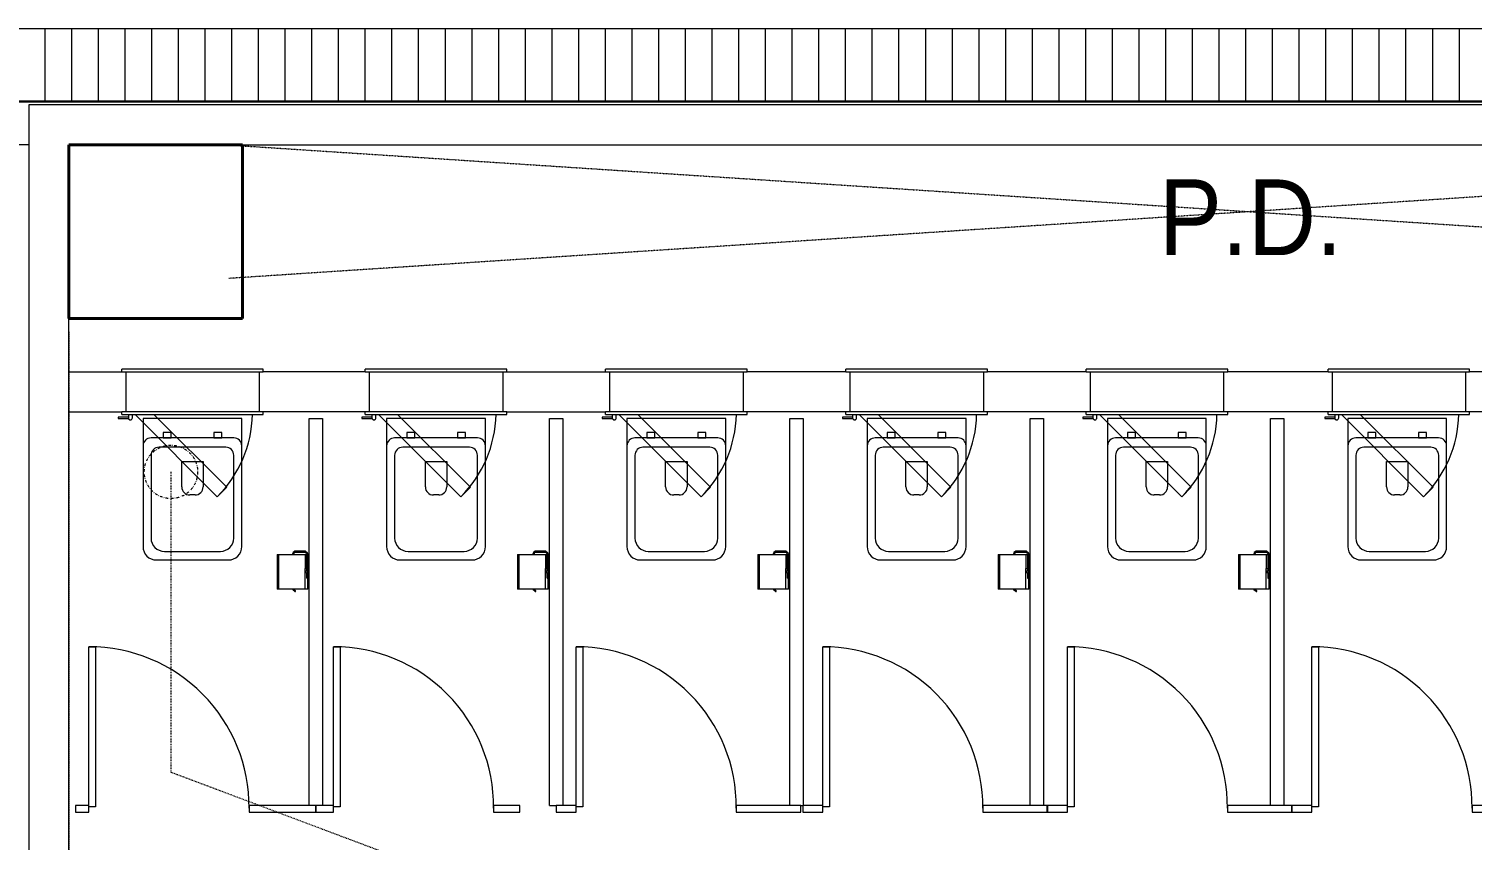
# Model space of a CAD drawing. Header units: millimetres. Extents: x 12827 to 178996, y -27589 to 73652.
# Drawn here: x 63139 to 68548, y 49403 to 52442 of the extents above; entities that cross this region are included whole.
import ezdxf

# ---------------------------------------------------------------- set-up
doc = ezdxf.new("R2010")
doc.units = ezdxf.units.MM
for name, pattern in [('Car Lift Hidden', [1.6, 0.8, -0.8]), ('Dash', [6, 3, -3]), ('Dash dot', [21, 10, -5, 1, -5]), ('Hidden', [7.14375, 4.7625, -2.38125])]:
    doc.linetypes.add(name, pattern=pattern)
for name, color, linetype, lineweight in [('A-DETL', 90, 'Continuous', 9), ('A-DETL-HDLN', 90, 'Dash', 9), ('A-DOOR', 31, 'Continuous', 20), ('A-DOOR-FRAM', 31, 'Continuous', 30), ('A-FLOR', 192, 'Continuous', 9), ('A-WALL', 113, 'Continuous', 20), ('G-ANNO-TEXT', 231, 'Continuous', 5), ('P-SANR-FIXT', 6, 'Continuous', 9), ('Q-CASE', 31, 'Continuous', 20), ('S-COLS', 52, 'Continuous', 20)]:
    doc.layers.add(name, color=color, linetype=linetype, lineweight=lineweight)
doc.styles.add('Swis721 BT_1', font='swiss.ttf', dxfattribs={"width": 0.89, "height": 283.821263})

# ---------------------------------------------------------------- blocks, each defined once
blk = doc.blocks.new('DLN_Toilet - DLN_Toilet-2427093-Copy of 1_F')
at = {"layer": 'P-SANR-FIXT'}
for p, q in [((-185, -170), (-185, -272.8)), ((185, -170), (-185, -170)), ((185, -272.8), (185, -170)), ((155, -242.8), (-155, -242.8)), ((-80, -222.8), (-110, -222.8)), ((-110, -222.8), (-110, -242.8)), ((-110, -242.8), (-80, -242.8)), ((-80, -242.8), (-80, -222.8)), ((80, -222.8), (80, -242.8)), ((110, -222.8), (80, -222.8)), ((80, -242.8), (110, -242.8)), ((110, -242.8), (110, -222.8)), ((-185, -272.8), (-185, -650)), ((-155, -307.8), (-155, -617.8)), ((125.2, -277.8), (-125, -277.8)), ((155.2, -617.8), (155.2, -307.8)), ((185, -650), (185, -272.8)), ((-40, -426.5), (-40, -331.7)), ((-40, -331.7), (40, -331.7)), ((40, -331.7), (40, -426.5)), ((10, -456.5), (-10, -456.5)), ((-135, -700), (135, -700)), ((-105, -667.8), (105.2, -667.8))]:
    blk.add_line(p, q, dxfattribs=at)
for centre, radius, start, end in [((-155, -272.8), 30, 90, 180), ((155, -272.8), 30, 360, 90), ((-125, -307.8), 30, 90, 180), ((125.2, -307.8), 30, 360, 90), ((-10, -426.5), 30, 180, 270), ((10, -426.5), 30, 270, 360), ((-105, -617.8), 50, 180, 270), ((105.2, -617.8), 50, 270, 360), ((-135, -650), 50, 180, 270), ((135, -650), 50, 270, 360)]:
    blk.add_arc(centre, radius, start, end, dxfattribs=at)
blk = doc.blocks.new('FP_6-Copy of 1_F')
at = {"layer": 'P-SANR-FIXT'}
blk.add_line((-12.7, -6.1), (-65, -6.1), dxfattribs=at)
blk = doc.blocks.new('FP_7-Copy of 1_F')
at = {"layer": 'P-SANR-FIXT'}
blk.add_line((-65, -120.1), (65, -120.1), dxfattribs=at)
blk = doc.blocks.new('FP_8-Copy of 1_F')
at = {"layer": 'P-SANR-FIXT'}
for p, q in [((65, -5), (-65, -5)), ((-65, -115), (65, -115))]:
    blk.add_line(p, q, dxfattribs=at)
blk = doc.blocks.new('FP_9-Copy of 1_F')
at = {"layer": 'P-SANR-FIXT'}
for p, q in [((-3, -2), (-3, -5)), ((3, -5), (3, -2))]:
    blk.add_line(p, q, dxfattribs=at)
blk = doc.blocks.new('FP_10-Copy of 1_F')
at = {"layer": 'P-SANR-FIXT'}
for p, q in [((-7, 0), (-7, -2)), ((7, -2), (7, 0))]:
    blk.add_line(p, q, dxfattribs=at)
blk = doc.blocks.new('FP_11-Copy of 1_F')
at = {"layer": 'P-SANR-FIXT'}
for p, q in [((-5, -5), (-5, -6.1)), ((-5, -10.1), (-5, -11)), ((5, -6.1), (5, -5)), ((5, -11), (5, -10.1))]:
    blk.add_line(p, q, dxfattribs=at)
blk = doc.blocks.new('FP_12-Copy of 1_F')
at = {"layer": 'P-SANR-FIXT'}
for p, q in [((-5, -6.1), (-66.1, -6.1)), ((23.2, -6.1), (5, -6.1))]:
    blk.add_line(p, q, dxfattribs=at)
blk = doc.blocks.new('FP_13-Copy of 1_F')
at = {"layer": 'P-SANR-FIXT'}
for p, q in [((-66.1, -10.1), (-5, -10.1)), ((5, -10.1), (23.2, -10.1))]:
    blk.add_line(p, q, dxfattribs=at)
blk = doc.blocks.new('FP_14-Copy of 1_F')
at = {"layer": 'P-SANR-FIXT', "flags": 128}
blk.add_lwpolyline([(-78.1, -14.1), (-73.2, -7.6), (-66.1, -6.1)], dxfattribs=at)
blk = doc.blocks.new('FP_15-Copy of 1_F')
at = {"layer": 'P-SANR-FIXT', "flags": 128}
blk.add_lwpolyline([(-74.1, -14.1), (-70.8, -10.9), (-66.1, -10.1)], dxfattribs=at)
blk = doc.blocks.new('FP_16-Copy of 1_F')
at = {"layer": 'P-SANR-FIXT'}
for p, q in [((-78.1, -14.1), (-78.1, -54)), ((-74.1, -54), (-74.1, -14.1))]:
    blk.add_line(p, q, dxfattribs=at)
blk = doc.blocks.new('FP_17-Copy of 1_F')
at = {"layer": 'P-SANR-FIXT', "flags": 128}
blk.add_lwpolyline([(-74.1, -54), (-70.8, -57.2), (-66.1, -58)], dxfattribs=at)
blk = doc.blocks.new('FP_18-Copy of 1_F')
at = {"layer": 'P-SANR-FIXT', "flags": 128}
blk.add_lwpolyline([(-78.1, -54), (-73.2, -60.5), (-66.1, -62)], dxfattribs=at)
blk = doc.blocks.new('FP_19-Copy of 1_F')
at = {"layer": 'P-SANR-FIXT'}
blk.add_line((69.8, -54), (66.4, -57.2), dxfattribs=at)
blk = doc.blocks.new('FP_20-Copy of 1_F')
at = {"layer": 'P-SANR-FIXT', "flags": 128}
blk.add_lwpolyline([(73.8, -54), (68.8, -60.5), (65, -61.3)], dxfattribs=at)
blk = doc.blocks.new('FP_21-Copy of 1_F')
at = {"layer": 'P-SANR-FIXT'}
for p, q in [((69.8, -52.8), (69.8, -54)), ((73.8, -54), (73.8, -52.8))]:
    blk.add_line(p, q, dxfattribs=at)
blk = doc.blocks.new('DLN_Toilet Paper Roll - DLN_Toilet Paper Roll-2430284-Copy of 1_F')
at = {"layer": 'P-SANR-FIXT'}
for p, q in [((-65, -6.9), (-65, -5)), ((-65, -6.9), (-65, -6.5)), ((-65, -15.5), (-65, -6.9)), ((-65, -6.9), (-12.7, -6.9)), ((-65, -120.1), (-65, -15.5)), ((-65, -15.5), (-12.7, -15.5)), ((-12.7, -6.9), (-12.7, -6.5)), ((-12.7, -15.5), (-12.7, -6.9)), ((65, -15.5), (-12.7, -15.5)), ((-7, -2), (7, -2)), ((7, -2), (-7, -2)), ((-5, -5), (5, -5)), ((-1.3, -5), (-5, -5)), ((-5, -11), (-2.5, -11)), ((5, -11), (-5, -11)), ((-3, -2), (3, -2)), ((3, -2), (-3, -2)), ((-3, -5), (-1.5, -5)), ((-1.5, -5), (-3, -5)), ((5, -5), (1.3, -5)), ((1.5, -5), (3, -5)), ((3, -5), (1.5, -5)), ((2.5, -11), (5, -11)), ((23.2, -9.3), (23.2, -6.9)), ((23.2, -6.9), (23.2, -9.3)), ((65, -5), (65, -15.1)), ((65, -15.5), (65, -120.1)), ((-65, -120.1), (65, -120.1))]:
    blk.add_line(p, q, dxfattribs=at)
for start_param, end_param in [(0, 3.141593), (3.141593, 6.283185)]:
    blk.add_ellipse((71.8, -52.8), major_axis=(2, 0), ratio=0.802744, start_param=start_param, end_param=end_param, dxfattribs=at)
for points, knots in [([(-4.7, -6.8), (-4.8, -6.6), (-4.9, -6.3), (-5, -6.1), (-5, -6.1), (-5, -6.1)], [0.6, 0.6, 0.6, 0.6, 0.8, 0.9, 1, 1, 1, 1]), ([(-5, -6.1), (-5, -6.1), (-5, -6.2), (-4.9, -6.4), (-4.8, -6.7), (-4.8, -6.9)], [0, 0, 0, 0, 0.25, 0.5, 1, 1, 1, 1]), ([(-4.7, -7.8), (-4.7, -7.9), (-4.6, -8.3), (-4.7, -8.8), (-4.8, -9.3), (-4.9, -9.7), (-5, -10), (-5, -10.1), (-5, -10.1)], [0.2222222, 0.2222222, 0.2222222, 0.2222222, 0.3333333, 0.4444444, 0.5833333, 0.7222222, 0.8611111, 1, 1, 1, 1]), ([(-5, -10.1), (-5, -10.1), (-5, -10.1), (-4.9, -10), (-4.8, -9.8), (-4.8, -9.7), (-4.8, -9.6)], [0, 0, 0, 0, 0.2, 0.4, 0.7, 0.8, 0.8, 0.8, 0.8]), ([(5, -6.1), (5, -6.1), (5, -6.1), (4.9, -6.3), (4.8, -6.6), (4.7, -7), (4.6, -7.1)], [0, 0, 0, 0, 0.1, 0.2, 0.4, 0.5, 0.5, 0.5, 0.5]), ([(5, -10.1), (5, -10.1), (5, -10), (4.9, -9.8), (4.8, -9.3), (4.7, -8.7), (4.7, -8.3), (4.6, -8), (4.7, -7.9), (4.7, -7.8)], [0, 0, 0, 0, 0.1111111, 0.2222222, 0.4444444, 0.5833333, 0.6527778, 0.7222222, 0.7777778, 0.7777778, 0.7777778, 0.7777778]), ([(4.7, -9.3), (4.7, -9.5), (4.9, -9.8), (5, -10.1), (5, -10.1), (5, -10.1)], [0, 0, 0, 0, 0.4, 0.7, 1, 1, 1, 1]), ([(4.8, -6.9), (4.8, -6.7), (4.9, -6.4), (5, -6.2), (5, -6.1), (5, -6.1)], [0, 0, 0, 0, 0.5, 0.75, 1, 1, 1, 1])]:
    blk.add_open_spline(points, degree=3, knots=knots, dxfattribs=at)
for points in [[(-4.8, -6.9), (-4.8, -7.1), (-4.7, -7.2), (-4.7, -7.3)], [(4.7, -7.3), (4.7, -7.2), (4.8, -7.1), (4.8, -6.9)]]:
    blk.add_open_spline(points, degree=3, dxfattribs=at)
for name in ['FP_10-Copy of 1_F', 'FP_14-Copy of 1_F', 'FP_16-Copy of 1_F', 'FP_18-Copy of 1_F', 'FP_15-Copy of 1_F', 'FP_17-Copy of 1_F', 'FP_12-Copy of 1_F', 'FP_13-Copy of 1_F', 'FP_8-Copy of 1_F', 'FP_6-Copy of 1_F', 'FP_11-Copy of 1_F', 'FP_9-Copy of 1_F', 'FP_20-Copy of 1_F', 'FP_19-Copy of 1_F', 'FP_21-Copy of 1_F', 'FP_7-Copy of 1_F']:
    blk.add_blockref(name, (0, 0), dxfattribs=at)
blk = doc.blocks.new('DLN_Partition Door - 600x2100_100x25 _WH_GH_-18247674-Copy of 1_F')
at = {"layer": 'A-DOOR', "lineweight": 9}
for p, q in [((20, 509.1), (20, 534.1)), ((20, 534.1), (620, 534.1)), ((620, 509.1), (20, 509.1)), ((620, 534.1), (620, 509.1))]:
    blk.add_line(p, q, dxfattribs=at)
blk.add_arc((20, 534.1), 600, 269.5, 360, dxfattribs=at)
at = {"layer": 'P-SANR-FIXT'}
for p, q in [((25, 584.1), (0, 584.1)), ((0, 584.1), (0, 534.1)), ((25, 534.1), (25, 584.1)), ((0, 534.1), (25, 534.1)), ((25, -65.9), (0, -65.9)), ((0, -65.9), (0, -316.4)), ((25, -316.4), (25, -65.9)), ((0, -316.4), (25, -316.4))]:
    blk.add_line(p, q, dxfattribs=at)
blk = doc.blocks.new('DLN-Surface Channel-S1 - 300x150 _WD_-10461004-Copy of 1_F')
at = {"layer": 'Q-CASE', "lineweight": 9}
h = blk.add_hatch(dxfattribs=at)
h.set_pattern_fill('FP_6', color=256, style=0, pattern_type=2)
h.set_pattern_definition([(270, (0, 609.6), (100, 6e-15), [])])
h.paths.add_polyline_path([(20413.9, -135), (20413.9, 135), (-20413.9, 135), (-20413.9, -135), (18917.1, -135)], flags=0)
at = {"layer": 'Q-CASE'}
for p, q in [((20413.9, 135), (-20413.9, 135)), ((-20413.9, -135), (20413.9, -135)), ((20413.9, -140), (-20413.9, -140))]:
    blk.add_line(p, q, dxfattribs=at)
blk = doc.blocks.new('DLN-Access Panel__AP01_ - _AP04_ 450 x 650 _WH_-V73-Copy of 1_F')
at = {"layer": 'A-DOOR', "lineweight": 15}
for p, q in [((-265, 75), (-265, 85)), ((265, 85), (-265, 85)), ((-265, 75), (265, 75)), ((265, 75), (265, 85)), ((-240, -95), (-277.5, -95)), ((-277.5, -95), (-277.5, -100)), ((-277.5, -100), (-239.6, -100)), ((-265, -85), (-265, -75)), ((265, -75), (-265, -75)), ((-265, -85), (265, -85)), ((-240, -85), (-240, -97.5)), ((-225, -97.5), (-225, -85)), ((-215, -85), (93.2, -393.2)), ((128.6, -357.8), (-144.3, -85)), ((265, -85), (265, -75)), ((93.2, -393.2), (128.6, -357.8))]:
    blk.add_line(p, q, dxfattribs=at)
for centre, radius, start, end in [((-232.5, -97.5), 7.5, 180, 0), ((-232.5, -97.5), 7.5, 199.4712, 301.6259), ((-232.5, -97.5), 7.5, 240, 300), ((-232.5, -97.5), 7.5, 243.2518, 301.6259), ((-225, -75), 450, 315, 358.7079)]:
    blk.add_arc(centre, radius, start, end, dxfattribs=at)
at = {"layer": 'A-DOOR-FRAM', "lineweight": 15}
for p, q in [((-250, 75), (-250, -75)), ((250, 75), (250, -75))]:
    blk.add_line(p, q, dxfattribs=at)
blk = doc.blocks.new('DLN_Partition Door - 600x2100_100x25 _WH_GH_-18248048-Copy of 1_F')
at = {"layer": 'A-DOOR', "lineweight": 9}
for p, q in [((20, 509.1), (20, 534.1)), ((20, 534.1), (620, 534.1)), ((620, 509.1), (20, 509.1)), ((620, 534.1), (620, 509.1))]:
    blk.add_line(p, q, dxfattribs=at)
blk.add_arc((20, 534.1), 600, 269.5, 360, dxfattribs=at)
at = {"layer": 'P-SANR-FIXT'}
for p, q in [((25, 600.2), (0, 600.2)), ((0, 600.2), (0, 534.1)), ((25, 534.1), (25, 600.2)), ((0, 534.1), (25, 534.1)), ((25, -65.9), (0, -65.9)), ((0, -65.9), (0, -164.6)), ((25, -164.6), (25, -65.9)), ((0, -164.6), (25, -164.6))]:
    blk.add_line(p, q, dxfattribs=at)
blk = doc.blocks.new('DLN_Partition Door - 600x2100_100x25 _WH_GH_-15333689-Copy of 1_F')
at = {"layer": 'A-DOOR', "lineweight": 9}
for p, q in [((20, 509.1), (20, 534.1)), ((20, 534.1), (620, 534.1)), ((620, 509.1), (20, 509.1)), ((620, 534.1), (620, 509.1))]:
    blk.add_line(p, q, dxfattribs=at)
blk.add_arc((20, 534.1), 600, 269.5, 360, dxfattribs=at)
at = {"layer": 'P-SANR-FIXT'}
for p, q in [((25, 609.1), (0, 609.1)), ((0, 609.1), (0, 534.1)), ((25, 534.1), (25, 609.1)), ((0, 534.1), (25, 534.1)), ((25, -65.9), (0, -65.9)), ((0, -65.9), (0, -307.5)), ((25, -307.5), (25, -65.9)), ((0, -307.5), (25, -307.5))]:
    blk.add_line(p, q, dxfattribs=at)
blk = doc.blocks.new('DLN-Access Panel__AP01_ - _AP04_ 450 x 650 _WH_-V273-Copy of 1_F')
at = {"layer": 'A-DOOR', "lineweight": 15}
for p, q in [((-265, 75), (-265, 85)), ((265, 85), (-265, 85)), ((-265, 75), (265, 75)), ((265, 75), (265, 85)), ((-240, -95), (-277.5, -95)), ((-277.5, -95), (-277.5, -100)), ((-277.5, -100), (-239.6, -100)), ((-265, -85), (-265, -75)), ((265, -75), (-265, -75)), ((-265, -85), (265, -85)), ((-240, -85), (-240, -97.5)), ((-225, -97.5), (-225, -85)), ((-214.3, -85.7), (93.2, -393.2)), ((128.6, -357.8), (-144.3, -85)), ((265, -85), (265, -75)), ((93.2, -393.2), (128.6, -357.8))]:
    blk.add_line(p, q, dxfattribs=at)
for centre, radius, start, end in [((-232.5, -97.5), 7.5, 180, 0), ((-232.5, -97.5), 7.5, 199.4712, 301.6259), ((-232.5, -97.5), 7.5, 240, 300), ((-232.5, -97.5), 7.5, 243.2518, 301.6259), ((-225, -75), 450, 315, 358.7079)]:
    blk.add_arc(centre, radius, start, end, dxfattribs=at)
at = {"layer": 'A-DOOR-FRAM', "lineweight": 15}
for p, q in [((-250, 75), (-250, -75)), ((250, 75), (250, -75))]:
    blk.add_line(p, q, dxfattribs=at)

msp = doc.modelspace()

# ---------------------------------------------------------------- linework, layer by layer
at = {"layer": 'A-DETL', "linetype": 'Car Lift Hidden'}
for p, q in [((63889.29296, 52007.48545), (71539.29296, 51507.48546)), ((71539.29296, 52007.48545), (63889.29296, 51507.48546))]:
    msp.add_line(p, q, dxfattribs=at)
at = {"layer": 'A-DETL', "linetype": 'Dash dot'}
msp.add_circle((63671.79296, 50782.36231), 100, dxfattribs=at)
at = {"layer": 'A-DETL-HDLN', "linetype": 'Hidden'}
msp.add_line((63289.29296, 51307.48545), (63289.29296, 46357.48545), dxfattribs=at)
at = {"layer": 'A-DETL-HDLN'}
for p, q in [((63671.79296, 50782.36231), (63671.79296, 49657.48546)), ((63671.79296, 49657.48546), (69939.29296, 47302.15098))]:
    msp.add_line(p, q, dxfattribs=at)
at = {"layer": 'A-FLOR'}
msp.add_line((63139.29296, 52007.48546), (52789.29296, 52007.48546), dxfattribs=at)
at = {"layer": 'A-WALL'}
for p, q in [((63139.29296, 52157.48546), (63139.29296, 45707.48547)), ((75289.29296, 52157.48546), (63139.29296, 52157.48546)), ((63289.29296, 40407.48546), (63289.29296, 52007.48546)), ((63289.29296, 52007.48546), (75289.29296, 52007.48546)), ((63289.29296, 51157.48546), (63487.07074, 51157.48546)), ((64400.1263, 51157.48546), (64017.07074, 51157.48546)), ((64930.81577, 51157.48546), (65300.68185, 51157.48546)), ((66201.23741, 51157.48546), (65830.68185, 51157.48546)), ((67101.79296, 51157.48546), (66731.23741, 51157.48546)), ((68007.95963, 51157.48546), (67631.79296, 51157.48546)), ((68902.90407, 51157.48546), (68537.95963, 51157.48546)), ((63289.29296, 51007.48546), (63487.07074, 51007.48546)), ((64400.1263, 51007.48546), (64017.07074, 51007.48546)), ((64930.81577, 51007.48546), (65300.68185, 51007.48546)), ((66201.23741, 51007.48546), (65830.68185, 51007.48546)), ((67101.79296, 51007.48546), (66731.23741, 51007.48546)), ((68007.95963, 51007.48546), (67631.79296, 51007.48546)), ((68902.90407, 51007.48546), (68537.95963, 51007.48546))]:
    msp.add_line(p, q, dxfattribs=at)
at = {"layer": 'A-WALL', "lineweight": 9}
for p, q in [((64189.84852, 49532.48546), (64189.84852, 50982.48546)), ((64189.84852, 50982.48546), (64239.84852, 50982.48546)), ((64239.84852, 50982.48546), (64239.84852, 49532.48546)), ((65090.40407, 49532.48546), (65090.40407, 50982.48546)), ((65090.40407, 50982.48546), (65140.40407, 50982.48546)), ((65140.40407, 50982.48546), (65140.40407, 49532.48546)), ((65990.95963, 49532.48546), (65990.95963, 50982.48546)), ((65990.95963, 50982.48546), (66040.95963, 50982.48546)), ((66040.95963, 50982.48546), (66040.95963, 49532.48546)), ((66891.51518, 49532.48546), (66891.51518, 50982.48546)), ((66891.51518, 50982.48546), (66941.51518, 50982.48546)), ((66941.51518, 50982.48546), (66941.51518, 49532.48546)), ((67792.07074, 49532.48546), (67792.07074, 50982.48546)), ((67792.07074, 50982.48546), (67842.07074, 50982.48546)), ((67842.07074, 50982.48546), (67842.07074, 49532.48546)), ((65090.40407, 49532.48546), (65115.40407, 49532.48546)), ((66032.07074, 49532.48546), (66039.29296, 49532.48546))]:
    msp.add_line(p, q, dxfattribs=at)
at = {"layer": 'S-COLS', "color": 10, "lineweight": 40}
for p, q in [((63939.29296, 52007.48546), (63289.29296, 52007.48546)), ((63289.29296, 52007.48546), (63289.29296, 51357.48546)), ((63939.29296, 51357.48546), (63939.29296, 52007.48546)), ((63939.29296, 51357.48546), (63289.29296, 51357.48546))]:
    msp.add_line(p, q, dxfattribs=at)

# ---------------------------------------------------------------- block references
at = {"layer": 'A-DOOR', "lineweight": 15}
for name, p in [('DLN-Access Panel__AP01_ - _AP04_ 450 x 650 _WH_-V73-Copy of 1_F', (63752.07074, 51082.48546)), ('DLN-Access Panel__AP01_ - _AP04_ 450 x 650 _WH_-V73-Copy of 1_F', (64665.1263, 51082.48546)), ('DLN-Access Panel__AP01_ - _AP04_ 450 x 650 _WH_-V273-Copy of 1_F', (65565.68185, 51082.48546)), ('DLN-Access Panel__AP01_ - _AP04_ 450 x 650 _WH_-V73-Copy of 1_F', (66466.23741, 51082.48546)), ('DLN-Access Panel__AP01_ - _AP04_ 450 x 650 _WH_-V73-Copy of 1_F', (67366.79296, 51082.48546)), ('DLN-Access Panel__AP01_ - _AP04_ 450 x 650 _WH_-V73-Copy of 1_F', (68272.95963, 51082.48546))]:
    msp.add_blockref(name, p, dxfattribs=at)
at = {"layer": 'P-SANR-FIXT'}
for p in [(63752.07074, 51152.48546), (64665.1263, 51152.48546), (65565.68185, 51152.48546), (66466.23741, 51152.48546), (67366.79296, 51152.48546), (68267.34852, 51152.48546)]:
    msp.add_blockref('DLN_Toilet - DLN_Toilet-2427093-Copy of 1_F', p, dxfattribs=at)
for name, p, rotation in [('DLN_Toilet Paper Roll - DLN_Toilet Paper Roll-2430284-Copy of 1_F', (64189.84852, 50407.48546), 270.0000000000001), ('DLN_Toilet Paper Roll - DLN_Toilet Paper Roll-2430284-Copy of 1_F', (65090.40407, 50407.48546), 270.0000000000001), ('DLN_Toilet Paper Roll - DLN_Toilet Paper Roll-2430284-Copy of 1_F', (65990.95963, 50407.48546), 270.0000000000001), ('DLN_Toilet Paper Roll - DLN_Toilet Paper Roll-2430284-Copy of 1_F', (66891.51518, 50407.48546), 270.0000000000001), ('DLN_Toilet Paper Roll - DLN_Toilet Paper Roll-2430284-Copy of 1_F', (67792.07074, 50407.48546), 270.0000000000001), ('DLN_Partition Door - 600x2100_100x25 _WH_GH_-18247674-Copy of 1_F', (63898.42264, 49507.48546), 89.9999999999998), ('DLN_Partition Door - 600x2100_100x25 _WH_GH_-18248048-Copy of 1_F', (64815.0893, 49507.48546), 89.9999999999998), ('DLN_Partition Door - 600x2100_100x25 _WH_GH_-15333689-Copy of 1_F', (65724.53375, 49507.48546), 89.9999999999998), ('DLN_Partition Door - 600x2100_100x25 _WH_GH_-15333689-Copy of 1_F', (66648.42264, 49507.48546), 89.9999999999998), ('DLN_Partition Door - 600x2100_100x25 _WH_GH_-15333689-Copy of 1_F', (67565.0893, 49507.48546), 89.9999999999998), ('DLN_Partition Door - 600x2100_100x25 _WH_GH_-15333689-Copy of 1_F', (68481.75597, 49507.48546), 89.9999999999998)]:
    msp.add_blockref(name, p, dxfattribs=dict(at, rotation=rotation))
at = {"layer": 'Q-CASE'}
msp.add_blockref('DLN-Surface Channel-S1 - 300x150 _WD_-10461004-Copy of 1_F', (69564.25018, 52307.48546), dxfattribs=at)

# ---------------------------------------------------------------- texts
at = {"layer": 'G-ANNO-TEXT', "color": 7, "insert": (67374.6805, 51878.41302), "char_height": 283.821263, "width": 788.4, "attachment_point": 1, "line_spacing_factor": 1.00667, "style": 'Swis721 BT_1'}
msp.add_mtext('P.D.', dxfattribs=at)

doc.saveas('drawing.dxf')
